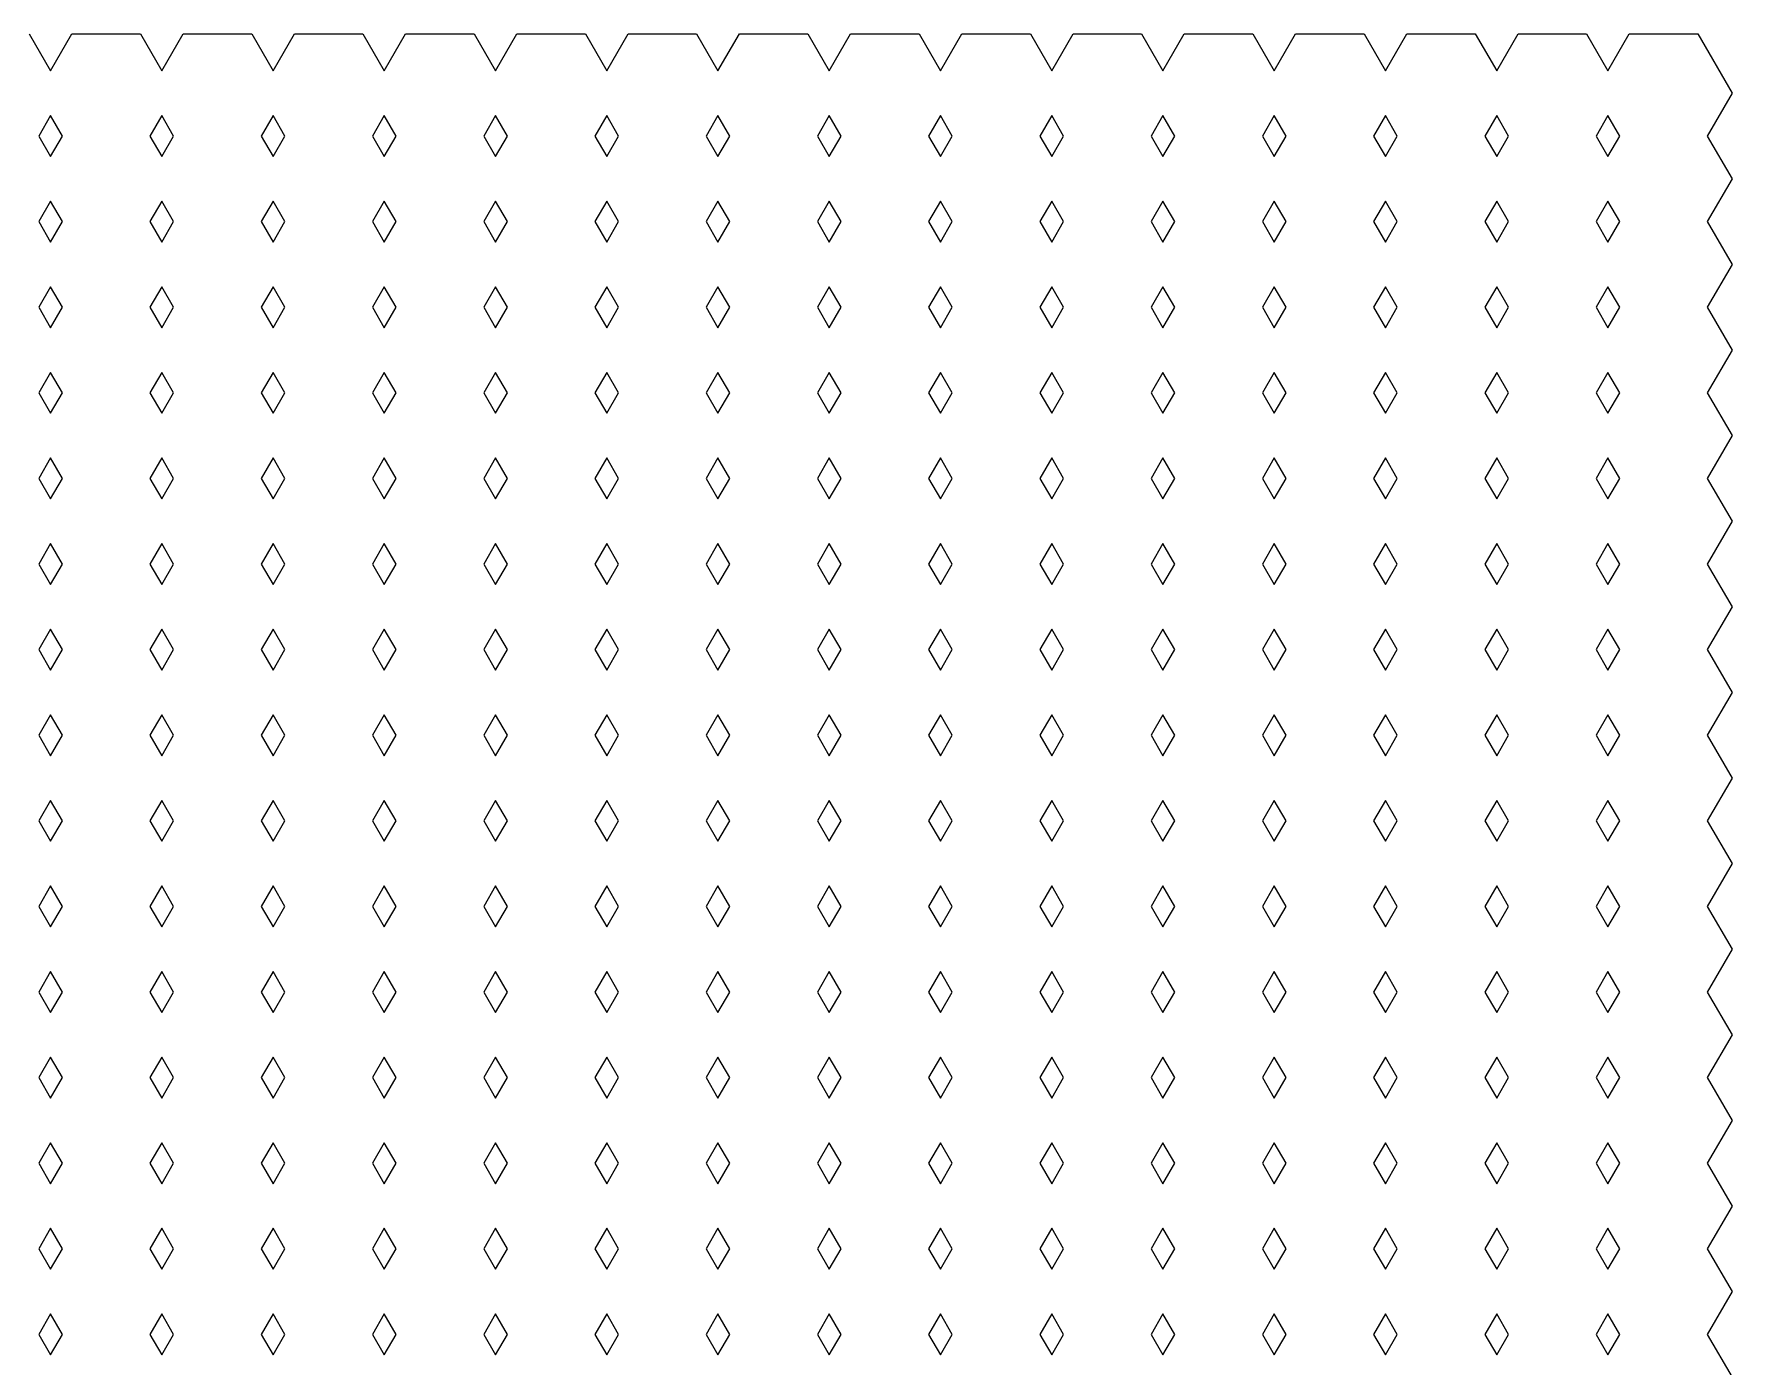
# Model space of a CAD drawing. Header units: metres. Extents: x -3000 to 3000, y -3000 to 3000.
# Drawn here: x -475.7 to 20, y 353.3 to 742.3 of the extents above; entities that cross this region are included whole.
import ezdxf

# ---------------------------------------------------------------- set-up
doc = ezdxf.new("R2010")
doc.units = ezdxf.units.M

msp = doc.modelspace()

# ---------------------------------------------------------------- linework, layer by layer
for p, q in [((-477.139, 742.32), (-470.901, 731.516)), ((-470.901, 731.516), (-464.663, 742.32)), ((-464.663, 742.32), (-444.663, 742.32)), ((-444.663, 742.32), (-438.425, 731.516)), ((-438.425, 731.516), (-432.187, 742.32)), ((-432.187, 742.32), (-412.187, 742.32)), ((-412.187, 742.32), (-405.949, 731.516)), ((-405.949, 731.516), (-399.711, 742.32)), ((-399.711, 742.32), (-379.711, 742.32)), ((-379.711, 742.32), (-373.473, 731.516)), ((-373.473, 731.516), (-367.235, 742.32)), ((-367.235, 742.32), (-347.235, 742.32)), ((-347.235, 742.32), (-340.997, 731.516)), ((-340.997, 731.516), (-334.76, 742.32)), ((-334.76, 742.32), (-314.76, 742.32)), ((-314.76, 742.32), (-308.522, 731.516)), ((-308.522, 731.516), (-302.284, 742.32)), ((-302.284, 742.32), (-282.284, 742.32)), ((-282.284, 742.32), (-276.046, 731.516)), ((-276.046, 731.516), (-269.808, 742.32)), ((-269.808, 742.32), (-249.808, 742.32)), ((-249.808, 742.32), (-243.57, 731.516)), ((-243.57, 731.516), (-237.332, 742.32)), ((-237.332, 742.32), (-217.332, 742.32)), ((-217.332, 742.32), (-211.094, 731.516)), ((-211.094, 731.516), (-204.856, 742.32)), ((-204.856, 742.32), (-184.856, 742.32)), ((-184.856, 742.32), (-178.618, 731.516)), ((-178.618, 731.516), (-172.38, 742.32)), ((-172.38, 742.32), (-152.38, 742.32)), ((-152.38, 742.32), (-146.142, 731.516)), ((-146.142, 731.516), (-139.904, 742.32)), ((-139.904, 742.32), (-119.904, 742.32)), ((-119.904, 742.32), (-113.666, 731.516)), ((-113.666, 731.516), (-107.428, 742.32)), ((-107.428, 742.32), (-87.4279, 742.32)), ((-87.4279, 742.32), (-81.1899, 731.516)), ((-81.1899, 731.516), (-74.9519, 742.32)), ((-74.9519, 742.32), (-54.9519, 742.32)), ((-54.9519, 742.32), (-48.7139, 731.516)), ((-48.7139, 731.516), (-42.476, 742.32)), ((-42.476, 742.32), (-22.476, 742.32)), ((-22.476, 742.32), (-16.238, 731.516)), ((-16.238, 731.516), (-10, 742.32)), ((-10, 742.32), (10, 742.32)), ((10, 742.32), (20, 725)), ((20, 725), (12.7831, 712.5)), ((-470.901, 718.484), (-474.356, 712.5)), ((-467.446, 712.5), (-470.901, 718.484)), ((-438.425, 718.484), (-441.88, 712.5)), ((-434.971, 712.5), (-438.425, 718.484)), ((-405.949, 718.484), (-409.404, 712.5)), ((-402.495, 712.5), (-405.949, 718.484)), ((-373.473, 718.484), (-376.928, 712.5)), ((-370.019, 712.5), (-373.473, 718.484)), ((-340.997, 718.484), (-344.452, 712.5)), ((-337.543, 712.5), (-340.997, 718.484)), ((-308.522, 718.484), (-311.976, 712.5)), ((-305.067, 712.5), (-308.522, 718.484)), ((-276.046, 718.484), (-279.5, 712.5)), ((-272.591, 712.5), (-276.046, 718.484)), ((-243.57, 718.484), (-247.024, 712.5)), ((-240.115, 712.5), (-243.57, 718.484)), ((-211.094, 718.484), (-214.549, 712.5)), ((-207.639, 712.5), (-211.094, 718.484)), ((-178.618, 718.484), (-182.073, 712.5)), ((-175.163, 712.5), (-178.618, 718.484)), ((-146.142, 718.484), (-149.597, 712.5)), ((-142.687, 712.5), (-146.142, 718.484)), ((-113.666, 718.484), (-117.121, 712.5)), ((-110.211, 712.5), (-113.666, 718.484)), ((-81.1899, 718.484), (-84.6447, 712.5)), ((-77.735, 712.5), (-81.1899, 718.484)), ((-48.7139, 718.484), (-52.1688, 712.5)), ((-45.2591, 712.5), (-48.7139, 718.484)), ((-16.238, 718.484), (-19.6928, 712.5)), ((-12.7831, 712.5), (-16.238, 718.484)), ((-474.356, 712.5), (-470.901, 706.516)), ((-470.901, 706.516), (-467.446, 712.5)), ((-441.88, 712.5), (-438.425, 706.516)), ((-438.425, 706.516), (-434.971, 712.5)), ((-409.404, 712.5), (-405.949, 706.516)), ((-405.949, 706.516), (-402.495, 712.5)), ((-376.928, 712.5), (-373.473, 706.516)), ((-373.473, 706.516), (-370.019, 712.5)), ((-344.452, 712.5), (-340.997, 706.516)), ((-340.997, 706.516), (-337.543, 712.5)), ((-311.976, 712.5), (-308.522, 706.516)), ((-308.522, 706.516), (-305.067, 712.5)), ((-279.5, 712.5), (-276.046, 706.516)), ((-276.046, 706.516), (-272.591, 712.5)), ((-247.024, 712.5), (-243.57, 706.516)), ((-243.57, 706.516), (-240.115, 712.5)), ((-214.549, 712.5), (-211.094, 706.516)), ((-211.094, 706.516), (-207.639, 712.5)), ((-182.073, 712.5), (-178.618, 706.516)), ((-178.618, 706.516), (-175.163, 712.5)), ((-149.597, 712.5), (-146.142, 706.516)), ((-146.142, 706.516), (-142.687, 712.5)), ((-117.121, 712.5), (-113.666, 706.516)), ((-113.666, 706.516), (-110.211, 712.5)), ((-84.6447, 712.5), (-81.1899, 706.516)), ((-81.1899, 706.516), (-77.735, 712.5)), ((-52.1688, 712.5), (-48.7139, 706.516)), ((-48.7139, 706.516), (-45.2591, 712.5)), ((-19.6928, 712.5), (-16.238, 706.516)), ((-16.238, 706.516), (-12.7831, 712.5)), ((12.7831, 712.5), (20, 700)), ((20, 700), (12.7831, 687.5)), ((-470.901, 693.484), (-474.356, 687.5)), ((-467.446, 687.5), (-470.901, 693.484)), ((-438.425, 693.484), (-441.88, 687.5)), ((-434.971, 687.5), (-438.425, 693.484)), ((-405.949, 693.484), (-409.404, 687.5)), ((-402.495, 687.5), (-405.949, 693.484)), ((-373.473, 693.484), (-376.928, 687.5)), ((-370.019, 687.5), (-373.473, 693.484)), ((-340.997, 693.484), (-344.452, 687.5)), ((-337.543, 687.5), (-340.997, 693.484)), ((-308.522, 693.484), (-311.976, 687.5)), ((-305.067, 687.5), (-308.522, 693.484)), ((-276.046, 693.484), (-279.5, 687.5)), ((-272.591, 687.5), (-276.046, 693.484)), ((-243.57, 693.484), (-247.024, 687.5)), ((-240.115, 687.5), (-243.57, 693.484)), ((-211.094, 693.484), (-214.549, 687.5)), ((-207.639, 687.5), (-211.094, 693.484)), ((-178.618, 693.484), (-182.073, 687.5)), ((-175.163, 687.5), (-178.618, 693.484)), ((-146.142, 693.484), (-149.597, 687.5)), ((-142.687, 687.5), (-146.142, 693.484)), ((-113.666, 693.484), (-117.121, 687.5)), ((-110.211, 687.5), (-113.666, 693.484)), ((-81.1899, 693.484), (-84.6447, 687.5)), ((-77.735, 687.5), (-81.1899, 693.484)), ((-48.7139, 693.484), (-52.1688, 687.5)), ((-45.2591, 687.5), (-48.7139, 693.484)), ((-16.238, 693.484), (-19.6928, 687.5)), ((-12.7831, 687.5), (-16.238, 693.484)), ((-474.356, 687.5), (-470.901, 681.516)), ((-470.901, 681.516), (-467.446, 687.5)), ((-441.88, 687.5), (-438.425, 681.516)), ((-438.425, 681.516), (-434.971, 687.5)), ((-409.404, 687.5), (-405.949, 681.516)), ((-405.949, 681.516), (-402.495, 687.5)), ((-376.928, 687.5), (-373.473, 681.516)), ((-373.473, 681.516), (-370.019, 687.5)), ((-344.452, 687.5), (-340.997, 681.516)), ((-340.997, 681.516), (-337.543, 687.5)), ((-311.976, 687.5), (-308.522, 681.516)), ((-308.522, 681.516), (-305.067, 687.5)), ((-279.5, 687.5), (-276.046, 681.516)), ((-276.046, 681.516), (-272.591, 687.5)), ((-247.024, 687.5), (-243.57, 681.516)), ((-243.57, 681.516), (-240.115, 687.5)), ((-214.549, 687.5), (-211.094, 681.516)), ((-211.094, 681.516), (-207.639, 687.5)), ((-182.073, 687.5), (-178.618, 681.516)), ((-178.618, 681.516), (-175.163, 687.5)), ((-149.597, 687.5), (-146.142, 681.516)), ((-146.142, 681.516), (-142.687, 687.5)), ((-117.121, 687.5), (-113.666, 681.516)), ((-113.666, 681.516), (-110.211, 687.5)), ((-84.6447, 687.5), (-81.1899, 681.516)), ((-81.1899, 681.516), (-77.735, 687.5)), ((-52.1688, 687.5), (-48.7139, 681.516)), ((-48.7139, 681.516), (-45.2591, 687.5)), ((-19.6928, 687.5), (-16.238, 681.516)), ((-16.238, 681.516), (-12.7831, 687.5)), ((12.7831, 687.5), (20, 675)), ((20, 675), (12.7831, 662.5)), ((-470.901, 668.484), (-474.356, 662.5)), ((-467.446, 662.5), (-470.901, 668.484)), ((-438.425, 668.484), (-441.88, 662.5)), ((-434.971, 662.5), (-438.425, 668.484)), ((-405.949, 668.484), (-409.404, 662.5)), ((-402.495, 662.5), (-405.949, 668.484)), ((-373.473, 668.484), (-376.928, 662.5)), ((-370.019, 662.5), (-373.473, 668.484)), ((-340.997, 668.484), (-344.452, 662.5)), ((-337.543, 662.5), (-340.997, 668.484)), ((-308.522, 668.484), (-311.976, 662.5)), ((-305.067, 662.5), (-308.522, 668.484)), ((-276.046, 668.484), (-279.5, 662.5)), ((-272.591, 662.5), (-276.046, 668.484)), ((-243.57, 668.484), (-247.024, 662.5)), ((-240.115, 662.5), (-243.57, 668.484)), ((-211.094, 668.484), (-214.549, 662.5)), ((-207.639, 662.5), (-211.094, 668.484)), ((-178.618, 668.484), (-182.073, 662.5)), ((-175.163, 662.5), (-178.618, 668.484)), ((-146.142, 668.484), (-149.597, 662.5)), ((-142.687, 662.5), (-146.142, 668.484)), ((-113.666, 668.484), (-117.121, 662.5)), ((-110.211, 662.5), (-113.666, 668.484)), ((-81.1899, 668.484), (-84.6447, 662.5)), ((-77.735, 662.5), (-81.1899, 668.484)), ((-48.7139, 668.484), (-52.1688, 662.5)), ((-45.2591, 662.5), (-48.7139, 668.484)), ((-16.238, 668.484), (-19.6928, 662.5)), ((-12.7831, 662.5), (-16.238, 668.484)), ((-474.356, 662.5), (-470.901, 656.516)), ((-470.901, 656.516), (-467.446, 662.5)), ((-441.88, 662.5), (-438.425, 656.516)), ((-438.425, 656.516), (-434.971, 662.5)), ((-409.404, 662.5), (-405.949, 656.516)), ((-405.949, 656.516), (-402.495, 662.5)), ((-376.928, 662.5), (-373.473, 656.516)), ((-373.473, 656.516), (-370.019, 662.5)), ((-344.452, 662.5), (-340.997, 656.516)), ((-340.997, 656.516), (-337.543, 662.5)), ((-311.976, 662.5), (-308.522, 656.516)), ((-308.522, 656.516), (-305.067, 662.5)), ((-279.5, 662.5), (-276.046, 656.516)), ((-276.046, 656.516), (-272.591, 662.5)), ((-247.024, 662.5), (-243.57, 656.516)), ((-243.57, 656.516), (-240.115, 662.5)), ((-214.549, 662.5), (-211.094, 656.516)), ((-211.094, 656.516), (-207.639, 662.5)), ((-182.073, 662.5), (-178.618, 656.516)), ((-178.618, 656.516), (-175.163, 662.5)), ((-149.597, 662.5), (-146.142, 656.516)), ((-146.142, 656.516), (-142.687, 662.5)), ((-117.121, 662.5), (-113.666, 656.516)), ((-113.666, 656.516), (-110.211, 662.5)), ((-84.6447, 662.5), (-81.1899, 656.516)), ((-81.1899, 656.516), (-77.735, 662.5)), ((-52.1688, 662.5), (-48.7139, 656.516)), ((-48.7139, 656.516), (-45.2591, 662.5)), ((-19.6928, 662.5), (-16.238, 656.516)), ((-16.238, 656.516), (-12.7831, 662.5)), ((12.7831, 662.5), (20, 650)), ((20, 650), (12.7831, 637.5)), ((-470.901, 643.484), (-474.356, 637.5)), ((-467.446, 637.5), (-470.901, 643.484)), ((-438.425, 643.484), (-441.88, 637.5)), ((-434.971, 637.5), (-438.425, 643.484)), ((-405.949, 643.484), (-409.404, 637.5)), ((-402.495, 637.5), (-405.949, 643.484)), ((-373.473, 643.484), (-376.928, 637.5)), ((-370.019, 637.5), (-373.473, 643.484)), ((-340.997, 643.484), (-344.452, 637.5)), ((-337.543, 637.5), (-340.997, 643.484)), ((-308.522, 643.484), (-311.976, 637.5)), ((-305.067, 637.5), (-308.522, 643.484)), ((-276.046, 643.484), (-279.5, 637.5)), ((-272.591, 637.5), (-276.046, 643.484)), ((-243.57, 643.484), (-247.024, 637.5)), ((-240.115, 637.5), (-243.57, 643.484)), ((-211.094, 643.484), (-214.549, 637.5)), ((-207.639, 637.5), (-211.094, 643.484)), ((-178.618, 643.484), (-182.073, 637.5)), ((-175.163, 637.5), (-178.618, 643.484)), ((-146.142, 643.484), (-149.597, 637.5)), ((-142.687, 637.5), (-146.142, 643.484)), ((-113.666, 643.484), (-117.121, 637.5)), ((-110.211, 637.5), (-113.666, 643.484)), ((-81.1899, 643.484), (-84.6447, 637.5)), ((-77.735, 637.5), (-81.1899, 643.484)), ((-48.7139, 643.484), (-52.1688, 637.5)), ((-45.2591, 637.5), (-48.7139, 643.484)), ((-16.238, 643.484), (-19.6928, 637.5)), ((-12.7831, 637.5), (-16.238, 643.484)), ((-474.356, 637.5), (-470.901, 631.516)), ((-470.901, 631.516), (-467.446, 637.5)), ((-441.88, 637.5), (-438.425, 631.516)), ((-438.425, 631.516), (-434.971, 637.5)), ((-409.404, 637.5), (-405.949, 631.516)), ((-405.949, 631.516), (-402.495, 637.5)), ((-376.928, 637.5), (-373.473, 631.516)), ((-373.473, 631.516), (-370.019, 637.5)), ((-344.452, 637.5), (-340.997, 631.516)), ((-340.997, 631.516), (-337.543, 637.5)), ((-311.976, 637.5), (-308.522, 631.516)), ((-308.522, 631.516), (-305.067, 637.5)), ((-279.5, 637.5), (-276.046, 631.516)), ((-276.046, 631.516), (-272.591, 637.5)), ((-247.024, 637.5), (-243.57, 631.516)), ((-243.57, 631.516), (-240.115, 637.5)), ((-214.549, 637.5), (-211.094, 631.516)), ((-211.094, 631.516), (-207.639, 637.5)), ((-182.073, 637.5), (-178.618, 631.516)), ((-178.618, 631.516), (-175.163, 637.5)), ((-149.597, 637.5), (-146.142, 631.516)), ((-146.142, 631.516), (-142.687, 637.5)), ((-117.121, 637.5), (-113.666, 631.516)), ((-113.666, 631.516), (-110.211, 637.5)), ((-84.6447, 637.5), (-81.1899, 631.516)), ((-81.1899, 631.516), (-77.735, 637.5)), ((-52.1688, 637.5), (-48.7139, 631.516)), ((-48.7139, 631.516), (-45.2591, 637.5)), ((-19.6928, 637.5), (-16.238, 631.516)), ((-16.238, 631.516), (-12.7831, 637.5)), ((12.7831, 637.5), (20, 625)), ((20, 625), (12.7831, 612.5)), ((-470.901, 618.484), (-474.356, 612.5)), ((-467.446, 612.5), (-470.901, 618.484)), ((-438.425, 618.484), (-441.88, 612.5)), ((-434.971, 612.5), (-438.425, 618.484)), ((-405.949, 618.484), (-409.404, 612.5)), ((-402.495, 612.5), (-405.949, 618.484)), ((-373.473, 618.484), (-376.928, 612.5)), ((-370.019, 612.5), (-373.473, 618.484)), ((-340.997, 618.484), (-344.452, 612.5)), ((-337.543, 612.5), (-340.997, 618.484)), ((-308.522, 618.484), (-311.976, 612.5)), ((-305.067, 612.5), (-308.522, 618.484)), ((-276.046, 618.484), (-279.5, 612.5)), ((-272.591, 612.5), (-276.046, 618.484)), ((-243.57, 618.484), (-247.024, 612.5)), ((-240.115, 612.5), (-243.57, 618.484)), ((-211.094, 618.484), (-214.549, 612.5)), ((-207.639, 612.5), (-211.094, 618.484)), ((-178.618, 618.484), (-182.073, 612.5)), ((-175.163, 612.5), (-178.618, 618.484)), ((-146.142, 618.484), (-149.597, 612.5)), ((-142.687, 612.5), (-146.142, 618.484)), ((-113.666, 618.484), (-117.121, 612.5)), ((-110.211, 612.5), (-113.666, 618.484)), ((-81.1899, 618.484), (-84.6447, 612.5)), ((-77.735, 612.5), (-81.1899, 618.484)), ((-48.7139, 618.484), (-52.1688, 612.5)), ((-45.2591, 612.5), (-48.7139, 618.484)), ((-16.238, 618.484), (-19.6928, 612.5)), ((-12.7831, 612.5), (-16.238, 618.484)), ((-474.356, 612.5), (-470.901, 606.516)), ((-470.901, 606.516), (-467.446, 612.5)), ((-441.88, 612.5), (-438.425, 606.516)), ((-438.425, 606.516), (-434.971, 612.5)), ((-409.404, 612.5), (-405.949, 606.516)), ((-405.949, 606.516), (-402.495, 612.5)), ((-376.928, 612.5), (-373.473, 606.516)), ((-373.473, 606.516), (-370.019, 612.5)), ((-344.452, 612.5), (-340.997, 606.516)), ((-340.997, 606.516), (-337.543, 612.5)), ((-311.976, 612.5), (-308.522, 606.516)), ((-308.522, 606.516), (-305.067, 612.5)), ((-279.5, 612.5), (-276.046, 606.516)), ((-276.046, 606.516), (-272.591, 612.5)), ((-247.024, 612.5), (-243.57, 606.516)), ((-243.57, 606.516), (-240.115, 612.5)), ((-214.549, 612.5), (-211.094, 606.516)), ((-211.094, 606.516), (-207.639, 612.5)), ((-182.073, 612.5), (-178.618, 606.516)), ((-178.618, 606.516), (-175.163, 612.5)), ((-149.597, 612.5), (-146.142, 606.516)), ((-146.142, 606.516), (-142.687, 612.5)), ((-117.121, 612.5), (-113.666, 606.516)), ((-113.666, 606.516), (-110.211, 612.5)), ((-84.6447, 612.5), (-81.1899, 606.516)), ((-81.1899, 606.516), (-77.735, 612.5)), ((-52.1688, 612.5), (-48.7139, 606.516)), ((-48.7139, 606.516), (-45.2591, 612.5)), ((-19.6928, 612.5), (-16.238, 606.516)), ((-16.238, 606.516), (-12.7831, 612.5)), ((12.7831, 612.5), (20, 600)), ((20, 600), (12.7831, 587.5)), ((-470.901, 593.484), (-474.356, 587.5)), ((-467.446, 587.5), (-470.901, 593.484)), ((-438.425, 593.484), (-441.88, 587.5)), ((-434.971, 587.5), (-438.425, 593.484)), ((-405.949, 593.484), (-409.404, 587.5)), ((-402.495, 587.5), (-405.949, 593.484)), ((-373.473, 593.484), (-376.928, 587.5)), ((-370.019, 587.5), (-373.473, 593.484)), ((-340.997, 593.484), (-344.452, 587.5)), ((-337.543, 587.5), (-340.997, 593.484)), ((-308.522, 593.484), (-311.976, 587.5)), ((-305.067, 587.5), (-308.522, 593.484)), ((-276.046, 593.484), (-279.5, 587.5)), ((-272.591, 587.5), (-276.046, 593.484)), ((-243.57, 593.484), (-247.024, 587.5)), ((-240.115, 587.5), (-243.57, 593.484)), ((-211.094, 593.484), (-214.549, 587.5)), ((-207.639, 587.5), (-211.094, 593.484)), ((-178.618, 593.484), (-182.073, 587.5)), ((-175.163, 587.5), (-178.618, 593.484)), ((-146.142, 593.484), (-149.597, 587.5)), ((-142.687, 587.5), (-146.142, 593.484)), ((-113.666, 593.484), (-117.121, 587.5)), ((-110.211, 587.5), (-113.666, 593.484)), ((-81.1899, 593.484), (-84.6447, 587.5)), ((-77.735, 587.5), (-81.1899, 593.484)), ((-48.7139, 593.484), (-52.1688, 587.5)), ((-45.2591, 587.5), (-48.7139, 593.484)), ((-16.238, 593.484), (-19.6928, 587.5)), ((-12.7831, 587.5), (-16.238, 593.484)), ((-474.356, 587.5), (-470.901, 581.516)), ((-470.901, 581.516), (-467.446, 587.5)), ((-441.88, 587.5), (-438.425, 581.516)), ((-438.425, 581.516), (-434.971, 587.5)), ((-409.404, 587.5), (-405.949, 581.516)), ((-405.949, 581.516), (-402.495, 587.5)), ((-376.928, 587.5), (-373.473, 581.516)), ((-373.473, 581.516), (-370.019, 587.5)), ((-344.452, 587.5), (-340.997, 581.516)), ((-340.997, 581.516), (-337.543, 587.5)), ((-311.976, 587.5), (-308.522, 581.516)), ((-308.522, 581.516), (-305.067, 587.5)), ((-279.5, 587.5), (-276.046, 581.516)), ((-276.046, 581.516), (-272.591, 587.5)), ((-247.024, 587.5), (-243.57, 581.516)), ((-243.57, 581.516), (-240.115, 587.5)), ((-214.549, 587.5), (-211.094, 581.516)), ((-211.094, 581.516), (-207.639, 587.5)), ((-182.073, 587.5), (-178.618, 581.516)), ((-178.618, 581.516), (-175.163, 587.5)), ((-149.597, 587.5), (-146.142, 581.516)), ((-146.142, 581.516), (-142.687, 587.5)), ((-117.121, 587.5), (-113.666, 581.516)), ((-113.666, 581.516), (-110.211, 587.5)), ((-84.6447, 587.5), (-81.1899, 581.516)), ((-81.1899, 581.516), (-77.735, 587.5)), ((-52.1688, 587.5), (-48.7139, 581.516)), ((-48.7139, 581.516), (-45.2591, 587.5)), ((-19.6928, 587.5), (-16.238, 581.516)), ((-16.238, 581.516), (-12.7831, 587.5)), ((12.7831, 587.5), (20, 575)), ((20, 575), (12.7831, 562.5)), ((-470.901, 568.484), (-474.356, 562.5)), ((-467.446, 562.5), (-470.901, 568.484)), ((-438.425, 568.484), (-441.88, 562.5)), ((-434.971, 562.5), (-438.425, 568.484)), ((-405.949, 568.484), (-409.404, 562.5)), ((-402.495, 562.5), (-405.949, 568.484)), ((-373.473, 568.484), (-376.928, 562.5)), ((-370.019, 562.5), (-373.473, 568.484)), ((-340.997, 568.484), (-344.452, 562.5)), ((-337.543, 562.5), (-340.997, 568.484)), ((-308.522, 568.484), (-311.976, 562.5)), ((-305.067, 562.5), (-308.522, 568.484)), ((-276.046, 568.484), (-279.5, 562.5)), ((-272.591, 562.5), (-276.046, 568.484)), ((-243.57, 568.484), (-247.024, 562.5)), ((-240.115, 562.5), (-243.57, 568.484)), ((-211.094, 568.484), (-214.549, 562.5)), ((-207.639, 562.5), (-211.094, 568.484)), ((-178.618, 568.484), (-182.073, 562.5)), ((-175.163, 562.5), (-178.618, 568.484)), ((-146.142, 568.484), (-149.597, 562.5)), ((-142.687, 562.5), (-146.142, 568.484)), ((-113.666, 568.484), (-117.121, 562.5)), ((-110.211, 562.5), (-113.666, 568.484)), ((-81.1899, 568.484), (-84.6447, 562.5)), ((-77.735, 562.5), (-81.1899, 568.484)), ((-48.7139, 568.484), (-52.1688, 562.5)), ((-45.2591, 562.5), (-48.7139, 568.484)), ((-16.238, 568.484), (-19.6928, 562.5)), ((-12.7831, 562.5), (-16.238, 568.484)), ((-474.356, 562.5), (-470.901, 556.516)), ((-470.901, 556.516), (-467.446, 562.5)), ((-441.88, 562.5), (-438.425, 556.516)), ((-438.425, 556.516), (-434.971, 562.5)), ((-409.404, 562.5), (-405.949, 556.516)), ((-405.949, 556.516), (-402.495, 562.5)), ((-376.928, 562.5), (-373.473, 556.516)), ((-373.473, 556.516), (-370.019, 562.5)), ((-344.452, 562.5), (-340.997, 556.516)), ((-340.997, 556.516), (-337.543, 562.5)), ((-311.976, 562.5), (-308.522, 556.516)), ((-308.522, 556.516), (-305.067, 562.5)), ((-279.5, 562.5), (-276.046, 556.516)), ((-276.046, 556.516), (-272.591, 562.5)), ((-247.024, 562.5), (-243.57, 556.516)), ((-243.57, 556.516), (-240.115, 562.5)), ((-214.549, 562.5), (-211.094, 556.516)), ((-211.094, 556.516), (-207.639, 562.5)), ((-182.073, 562.5), (-178.618, 556.516)), ((-178.618, 556.516), (-175.163, 562.5)), ((-149.597, 562.5), (-146.142, 556.516)), ((-146.142, 556.516), (-142.687, 562.5)), ((-117.121, 562.5), (-113.666, 556.516)), ((-113.666, 556.516), (-110.211, 562.5)), ((-84.6447, 562.5), (-81.1899, 556.516)), ((-81.1899, 556.516), (-77.735, 562.5)), ((-52.1688, 562.5), (-48.7139, 556.516)), ((-48.7139, 556.516), (-45.2591, 562.5)), ((-19.6928, 562.5), (-16.238, 556.516)), ((-16.238, 556.516), (-12.7831, 562.5)), ((12.7831, 562.5), (20, 550)), ((20, 550), (12.7831, 537.5)), ((-470.901, 543.484), (-474.356, 537.5)), ((-467.446, 537.5), (-470.901, 543.484)), ((-438.425, 543.484), (-441.88, 537.5)), ((-434.971, 537.5), (-438.425, 543.484)), ((-405.949, 543.484), (-409.404, 537.5)), ((-402.495, 537.5), (-405.949, 543.484)), ((-373.473, 543.484), (-376.928, 537.5)), ((-370.019, 537.5), (-373.473, 543.484)), ((-340.997, 543.484), (-344.452, 537.5)), ((-337.543, 537.5), (-340.997, 543.484)), ((-308.522, 543.484), (-311.976, 537.5)), ((-305.067, 537.5), (-308.522, 543.484)), ((-276.046, 543.484), (-279.5, 537.5)), ((-272.591, 537.5), (-276.046, 543.484)), ((-243.57, 543.484), (-247.024, 537.5)), ((-240.115, 537.5), (-243.57, 543.484)), ((-211.094, 543.484), (-214.549, 537.5)), ((-207.639, 537.5), (-211.094, 543.484)), ((-178.618, 543.484), (-182.073, 537.5)), ((-175.163, 537.5), (-178.618, 543.484)), ((-146.142, 543.484), (-149.597, 537.5)), ((-142.687, 537.5), (-146.142, 543.484)), ((-113.666, 543.484), (-117.121, 537.5)), ((-110.211, 537.5), (-113.666, 543.484)), ((-81.1899, 543.484), (-84.6447, 537.5)), ((-77.735, 537.5), (-81.1899, 543.484)), ((-48.7139, 543.484), (-52.1688, 537.5)), ((-45.2591, 537.5), (-48.7139, 543.484)), ((-16.238, 543.484), (-19.6928, 537.5)), ((-12.7831, 537.5), (-16.238, 543.484)), ((-474.356, 537.5), (-470.901, 531.516)), ((-470.901, 531.516), (-467.446, 537.5)), ((-441.88, 537.5), (-438.425, 531.516)), ((-438.425, 531.516), (-434.971, 537.5)), ((-409.404, 537.5), (-405.949, 531.516)), ((-405.949, 531.516), (-402.495, 537.5)), ((-376.928, 537.5), (-373.473, 531.516)), ((-373.473, 531.516), (-370.019, 537.5)), ((-344.452, 537.5), (-340.997, 531.516)), ((-340.997, 531.516), (-337.543, 537.5)), ((-311.976, 537.5), (-308.522, 531.516)), ((-308.522, 531.516), (-305.067, 537.5)), ((-279.5, 537.5), (-276.046, 531.516)), ((-276.046, 531.516), (-272.591, 537.5)), ((-247.024, 537.5), (-243.57, 531.516)), ((-243.57, 531.516), (-240.115, 537.5)), ((-214.549, 537.5), (-211.094, 531.516)), ((-211.094, 531.516), (-207.639, 537.5)), ((-182.073, 537.5), (-178.618, 531.516)), ((-178.618, 531.516), (-175.163, 537.5)), ((-149.597, 537.5), (-146.142, 531.516)), ((-146.142, 531.516), (-142.687, 537.5)), ((-117.121, 537.5), (-113.666, 531.516)), ((-113.666, 531.516), (-110.211, 537.5)), ((-84.6447, 537.5), (-81.1899, 531.516)), ((-81.1899, 531.516), (-77.735, 537.5)), ((-52.1688, 537.5), (-48.7139, 531.516)), ((-48.7139, 531.516), (-45.2591, 537.5)), ((-19.6928, 537.5), (-16.238, 531.516)), ((-16.238, 531.516), (-12.7831, 537.5)), ((12.7831, 537.5), (20, 525)), ((20, 525), (12.7831, 512.5)), ((-470.901, 518.484), (-474.356, 512.5)), ((-467.446, 512.5), (-470.901, 518.484)), ((-438.425, 518.484), (-441.88, 512.5)), ((-434.971, 512.5), (-438.425, 518.484)), ((-405.949, 518.484), (-409.404, 512.5)), ((-402.495, 512.5), (-405.949, 518.484)), ((-373.473, 518.484), (-376.928, 512.5)), ((-370.019, 512.5), (-373.473, 518.484)), ((-340.997, 518.484), (-344.452, 512.5)), ((-337.543, 512.5), (-340.997, 518.484)), ((-308.522, 518.484), (-311.976, 512.5)), ((-305.067, 512.5), (-308.522, 518.484)), ((-276.046, 518.484), (-279.5, 512.5)), ((-272.591, 512.5), (-276.046, 518.484)), ((-243.57, 518.484), (-247.024, 512.5)), ((-240.115, 512.5), (-243.57, 518.484)), ((-211.094, 518.484), (-214.549, 512.5)), ((-207.639, 512.5), (-211.094, 518.484)), ((-178.618, 518.484), (-182.073, 512.5)), ((-175.163, 512.5), (-178.618, 518.484)), ((-146.142, 518.484), (-149.597, 512.5)), ((-142.687, 512.5), (-146.142, 518.484)), ((-113.666, 518.484), (-117.121, 512.5)), ((-110.211, 512.5), (-113.666, 518.484)), ((-81.1899, 518.484), (-84.6447, 512.5)), ((-77.735, 512.5), (-81.1899, 518.484)), ((-48.7139, 518.484), (-52.1688, 512.5)), ((-45.2591, 512.5), (-48.7139, 518.484)), ((-16.238, 518.484), (-19.6928, 512.5)), ((-12.7831, 512.5), (-16.238, 518.484)), ((-474.356, 512.5), (-470.901, 506.516)), ((-470.901, 506.516), (-467.446, 512.5)), ((-441.88, 512.5), (-438.425, 506.516)), ((-438.425, 506.516), (-434.971, 512.5)), ((-409.404, 512.5), (-405.949, 506.516)), ((-405.949, 506.516), (-402.495, 512.5)), ((-376.928, 512.5), (-373.473, 506.516)), ((-373.473, 506.516), (-370.019, 512.5)), ((-344.452, 512.5), (-340.997, 506.516)), ((-340.997, 506.516), (-337.543, 512.5)), ((-311.976, 512.5), (-308.522, 506.516)), ((-308.522, 506.516), (-305.067, 512.5)), ((-279.5, 512.5), (-276.046, 506.516)), ((-276.046, 506.516), (-272.591, 512.5)), ((-247.024, 512.5), (-243.57, 506.516)), ((-243.57, 506.516), (-240.115, 512.5)), ((-214.549, 512.5), (-211.094, 506.516)), ((-211.094, 506.516), (-207.639, 512.5)), ((-182.073, 512.5), (-178.618, 506.516)), ((-178.618, 506.516), (-175.163, 512.5)), ((-149.597, 512.5), (-146.142, 506.516)), ((-146.142, 506.516), (-142.687, 512.5)), ((-117.121, 512.5), (-113.666, 506.516)), ((-113.666, 506.516), (-110.211, 512.5)), ((-84.6447, 512.5), (-81.1899, 506.516)), ((-81.1899, 506.516), (-77.735, 512.5)), ((-52.1688, 512.5), (-48.7139, 506.516)), ((-48.7139, 506.516), (-45.2591, 512.5)), ((-19.6928, 512.5), (-16.238, 506.516)), ((-16.238, 506.516), (-12.7831, 512.5)), ((12.7831, 512.5), (20, 500)), ((20, 500), (12.7831, 487.5)), ((-470.901, 493.484), (-474.356, 487.5)), ((-467.446, 487.5), (-470.901, 493.484)), ((-438.425, 493.484), (-441.88, 487.5)), ((-434.971, 487.5), (-438.425, 493.484)), ((-405.949, 493.484), (-409.404, 487.5)), ((-402.495, 487.5), (-405.949, 493.484)), ((-373.473, 493.484), (-376.928, 487.5)), ((-370.019, 487.5), (-373.473, 493.484)), ((-340.997, 493.484), (-344.452, 487.5)), ((-337.543, 487.5), (-340.997, 493.484)), ((-308.522, 493.484), (-311.976, 487.5)), ((-305.067, 487.5), (-308.522, 493.484)), ((-276.046, 493.484), (-279.5, 487.5)), ((-272.591, 487.5), (-276.046, 493.484)), ((-243.57, 493.484), (-247.024, 487.5)), ((-240.115, 487.5), (-243.57, 493.484)), ((-211.094, 493.484), (-214.549, 487.5)), ((-207.639, 487.5), (-211.094, 493.484)), ((-178.618, 493.484), (-182.073, 487.5)), ((-175.163, 487.5), (-178.618, 493.484)), ((-146.142, 493.484), (-149.597, 487.5)), ((-142.687, 487.5), (-146.142, 493.484)), ((-113.666, 493.484), (-117.121, 487.5)), ((-110.211, 487.5), (-113.666, 493.484)), ((-81.1899, 493.484), (-84.6447, 487.5)), ((-77.735, 487.5), (-81.1899, 493.484)), ((-48.7139, 493.484), (-52.1688, 487.5)), ((-45.2591, 487.5), (-48.7139, 493.484)), ((-16.238, 493.484), (-19.6928, 487.5)), ((-12.7831, 487.5), (-16.238, 493.484)), ((-474.356, 487.5), (-470.901, 481.516)), ((-470.901, 481.516), (-467.446, 487.5)), ((-441.88, 487.5), (-438.425, 481.516)), ((-438.425, 481.516), (-434.971, 487.5)), ((-409.404, 487.5), (-405.949, 481.516)), ((-405.949, 481.516), (-402.495, 487.5)), ((-376.928, 487.5), (-373.473, 481.516)), ((-373.473, 481.516), (-370.019, 487.5)), ((-344.452, 487.5), (-340.997, 481.516)), ((-340.997, 481.516), (-337.543, 487.5)), ((-311.976, 487.5), (-308.522, 481.516)), ((-308.522, 481.516), (-305.067, 487.5)), ((-279.5, 487.5), (-276.046, 481.516)), ((-276.046, 481.516), (-272.591, 487.5)), ((-247.024, 487.5), (-243.57, 481.516)), ((-243.57, 481.516), (-240.115, 487.5)), ((-214.549, 487.5), (-211.094, 481.516)), ((-211.094, 481.516), (-207.639, 487.5)), ((-182.073, 487.5), (-178.618, 481.516)), ((-178.618, 481.516), (-175.163, 487.5)), ((-149.597, 487.5), (-146.142, 481.516)), ((-146.142, 481.516), (-142.687, 487.5)), ((-117.121, 487.5), (-113.666, 481.516)), ((-113.666, 481.516), (-110.211, 487.5)), ((-84.6447, 487.5), (-81.1899, 481.516)), ((-81.1899, 481.516), (-77.735, 487.5)), ((-52.1688, 487.5), (-48.7139, 481.516)), ((-48.7139, 481.516), (-45.2591, 487.5)), ((-19.6928, 487.5), (-16.238, 481.516)), ((-16.238, 481.516), (-12.7831, 487.5)), ((12.7831, 487.5), (20, 475)), ((20, 475), (12.7831, 462.5)), ((-470.901, 468.484), (-474.356, 462.5)), ((-467.446, 462.5), (-470.901, 468.484)), ((-438.425, 468.484), (-441.88, 462.5)), ((-434.971, 462.5), (-438.425, 468.484)), ((-405.949, 468.484), (-409.404, 462.5)), ((-402.495, 462.5), (-405.949, 468.484)), ((-373.473, 468.484), (-376.928, 462.5)), ((-370.019, 462.5), (-373.473, 468.484)), ((-340.997, 468.484), (-344.452, 462.5)), ((-337.543, 462.5), (-340.997, 468.484)), ((-308.522, 468.484), (-311.976, 462.5)), ((-305.067, 462.5), (-308.522, 468.484)), ((-276.046, 468.484), (-279.5, 462.5)), ((-272.591, 462.5), (-276.046, 468.484)), ((-243.57, 468.484), (-247.024, 462.5)), ((-240.115, 462.5), (-243.57, 468.484)), ((-211.094, 468.484), (-214.549, 462.5)), ((-207.639, 462.5), (-211.094, 468.484)), ((-178.618, 468.484), (-182.073, 462.5)), ((-175.163, 462.5), (-178.618, 468.484)), ((-146.142, 468.484), (-149.597, 462.5)), ((-142.687, 462.5), (-146.142, 468.484)), ((-113.666, 468.484), (-117.121, 462.5)), ((-110.211, 462.5), (-113.666, 468.484)), ((-81.1899, 468.484), (-84.6447, 462.5)), ((-77.735, 462.5), (-81.1899, 468.484)), ((-48.7139, 468.484), (-52.1688, 462.5)), ((-45.2591, 462.5), (-48.7139, 468.484)), ((-16.238, 468.484), (-19.6928, 462.5)), ((-12.7831, 462.5), (-16.238, 468.484)), ((-474.356, 462.5), (-470.901, 456.516)), ((-470.901, 456.516), (-467.446, 462.5)), ((-441.88, 462.5), (-438.425, 456.516)), ((-438.425, 456.516), (-434.971, 462.5)), ((-409.404, 462.5), (-405.949, 456.516)), ((-405.949, 456.516), (-402.495, 462.5)), ((-376.928, 462.5), (-373.473, 456.516)), ((-373.473, 456.516), (-370.019, 462.5)), ((-344.452, 462.5), (-340.997, 456.516)), ((-340.997, 456.516), (-337.543, 462.5)), ((-311.976, 462.5), (-308.522, 456.516)), ((-308.522, 456.516), (-305.067, 462.5)), ((-279.5, 462.5), (-276.046, 456.516)), ((-276.046, 456.516), (-272.591, 462.5)), ((-247.024, 462.5), (-243.57, 456.516)), ((-243.57, 456.516), (-240.115, 462.5)), ((-214.549, 462.5), (-211.094, 456.516)), ((-211.094, 456.516), (-207.639, 462.5)), ((-182.073, 462.5), (-178.618, 456.516)), ((-178.618, 456.516), (-175.163, 462.5)), ((-149.597, 462.5), (-146.142, 456.516)), ((-146.142, 456.516), (-142.687, 462.5)), ((-117.121, 462.5), (-113.666, 456.516)), ((-113.666, 456.516), (-110.211, 462.5)), ((-84.6447, 462.5), (-81.1899, 456.516)), ((-81.1899, 456.516), (-77.735, 462.5)), ((-52.1688, 462.5), (-48.7139, 456.516)), ((-48.7139, 456.516), (-45.2591, 462.5)), ((-19.6928, 462.5), (-16.238, 456.516)), ((-16.238, 456.516), (-12.7831, 462.5)), ((12.7831, 462.5), (20, 450)), ((20, 450), (12.7831, 437.5)), ((-470.901, 443.484), (-474.356, 437.5)), ((-467.446, 437.5), (-470.901, 443.484)), ((-438.425, 443.484), (-441.88, 437.5)), ((-434.971, 437.5), (-438.425, 443.484)), ((-405.949, 443.484), (-409.404, 437.5)), ((-402.495, 437.5), (-405.949, 443.484)), ((-373.473, 443.484), (-376.928, 437.5)), ((-370.019, 437.5), (-373.473, 443.484)), ((-340.997, 443.484), (-344.452, 437.5)), ((-337.543, 437.5), (-340.997, 443.484)), ((-308.522, 443.484), (-311.976, 437.5)), ((-305.067, 437.5), (-308.522, 443.484)), ((-276.046, 443.484), (-279.5, 437.5)), ((-272.591, 437.5), (-276.046, 443.484)), ((-243.57, 443.484), (-247.024, 437.5)), ((-240.115, 437.5), (-243.57, 443.484)), ((-211.094, 443.484), (-214.549, 437.5)), ((-207.639, 437.5), (-211.094, 443.484)), ((-178.618, 443.484), (-182.073, 437.5)), ((-175.163, 437.5), (-178.618, 443.484)), ((-146.142, 443.484), (-149.597, 437.5)), ((-142.687, 437.5), (-146.142, 443.484)), ((-113.666, 443.484), (-117.121, 437.5)), ((-110.211, 437.5), (-113.666, 443.484)), ((-81.1899, 443.484), (-84.6447, 437.5)), ((-77.735, 437.5), (-81.1899, 443.484)), ((-48.7139, 443.484), (-52.1688, 437.5)), ((-45.2591, 437.5), (-48.7139, 443.484)), ((-16.238, 443.484), (-19.6928, 437.5)), ((-12.7831, 437.5), (-16.238, 443.484)), ((-474.356, 437.5), (-470.901, 431.516)), ((-470.901, 431.516), (-467.446, 437.5)), ((-441.88, 437.5), (-438.425, 431.516)), ((-438.425, 431.516), (-434.971, 437.5)), ((-409.404, 437.5), (-405.949, 431.516)), ((-405.949, 431.516), (-402.495, 437.5)), ((-376.928, 437.5), (-373.473, 431.516)), ((-373.473, 431.516), (-370.019, 437.5)), ((-344.452, 437.5), (-340.997, 431.516)), ((-340.997, 431.516), (-337.543, 437.5)), ((-311.976, 437.5), (-308.522, 431.516)), ((-308.522, 431.516), (-305.067, 437.5)), ((-279.5, 437.5), (-276.046, 431.516)), ((-276.046, 431.516), (-272.591, 437.5)), ((-247.024, 437.5), (-243.57, 431.516)), ((-243.57, 431.516), (-240.115, 437.5)), ((-214.549, 437.5), (-211.094, 431.516)), ((-211.094, 431.516), (-207.639, 437.5)), ((-182.073, 437.5), (-178.618, 431.516)), ((-178.618, 431.516), (-175.163, 437.5)), ((-149.597, 437.5), (-146.142, 431.516)), ((-146.142, 431.516), (-142.687, 437.5)), ((-117.121, 437.5), (-113.666, 431.516)), ((-113.666, 431.516), (-110.211, 437.5)), ((-84.6447, 437.5), (-81.1899, 431.516)), ((-81.1899, 431.516), (-77.735, 437.5)), ((-52.1688, 437.5), (-48.7139, 431.516)), ((-48.7139, 431.516), (-45.2591, 437.5)), ((-19.6928, 437.5), (-16.238, 431.516)), ((-16.238, 431.516), (-12.7831, 437.5)), ((12.7831, 437.5), (20, 425)), ((20, 425), (12.7831, 412.5)), ((-470.901, 418.484), (-474.356, 412.5)), ((-467.446, 412.5), (-470.901, 418.484)), ((-438.425, 418.484), (-441.88, 412.5)), ((-434.971, 412.5), (-438.425, 418.484)), ((-405.949, 418.484), (-409.404, 412.5)), ((-402.495, 412.5), (-405.949, 418.484)), ((-373.473, 418.484), (-376.928, 412.5)), ((-370.019, 412.5), (-373.473, 418.484)), ((-340.997, 418.484), (-344.452, 412.5)), ((-337.543, 412.5), (-340.997, 418.484)), ((-308.522, 418.484), (-311.976, 412.5)), ((-305.067, 412.5), (-308.522, 418.484)), ((-276.046, 418.484), (-279.5, 412.5)), ((-272.591, 412.5), (-276.046, 418.484)), ((-243.57, 418.484), (-247.024, 412.5)), ((-240.115, 412.5), (-243.57, 418.484)), ((-211.094, 418.484), (-214.549, 412.5)), ((-207.639, 412.5), (-211.094, 418.484)), ((-178.618, 418.484), (-182.073, 412.5)), ((-175.163, 412.5), (-178.618, 418.484)), ((-146.142, 418.484), (-149.597, 412.5)), ((-142.687, 412.5), (-146.142, 418.484)), ((-113.666, 418.484), (-117.121, 412.5)), ((-110.211, 412.5), (-113.666, 418.484)), ((-81.1899, 418.484), (-84.6447, 412.5)), ((-77.735, 412.5), (-81.1899, 418.484)), ((-48.7139, 418.484), (-52.1688, 412.5)), ((-45.2591, 412.5), (-48.7139, 418.484)), ((-16.238, 418.484), (-19.6928, 412.5)), ((-12.7831, 412.5), (-16.238, 418.484)), ((-474.356, 412.5), (-470.901, 406.516)), ((-470.901, 406.516), (-467.446, 412.5)), ((-441.88, 412.5), (-438.425, 406.516)), ((-438.425, 406.516), (-434.971, 412.5)), ((-409.404, 412.5), (-405.949, 406.516)), ((-405.949, 406.516), (-402.495, 412.5)), ((-376.928, 412.5), (-373.473, 406.516)), ((-373.473, 406.516), (-370.019, 412.5)), ((-344.452, 412.5), (-340.997, 406.516)), ((-340.997, 406.516), (-337.543, 412.5)), ((-311.976, 412.5), (-308.522, 406.516)), ((-308.522, 406.516), (-305.067, 412.5)), ((-279.5, 412.5), (-276.046, 406.516)), ((-276.046, 406.516), (-272.591, 412.5)), ((-247.024, 412.5), (-243.57, 406.516)), ((-243.57, 406.516), (-240.115, 412.5)), ((-214.549, 412.5), (-211.094, 406.516)), ((-211.094, 406.516), (-207.639, 412.5)), ((-182.073, 412.5), (-178.618, 406.516)), ((-178.618, 406.516), (-175.163, 412.5)), ((-149.597, 412.5), (-146.142, 406.516)), ((-146.142, 406.516), (-142.687, 412.5)), ((-117.121, 412.5), (-113.666, 406.516)), ((-113.666, 406.516), (-110.211, 412.5)), ((-84.6447, 412.5), (-81.1899, 406.516)), ((-81.1899, 406.516), (-77.735, 412.5)), ((-52.1688, 412.5), (-48.7139, 406.516)), ((-48.7139, 406.516), (-45.2591, 412.5)), ((-19.6928, 412.5), (-16.238, 406.516)), ((-16.238, 406.516), (-12.7831, 412.5)), ((12.7831, 412.5), (20, 400)), ((20, 400), (12.7831, 387.5)), ((-470.901, 393.484), (-474.356, 387.5)), ((-467.446, 387.5), (-470.901, 393.484)), ((-438.425, 393.484), (-441.88, 387.5)), ((-434.971, 387.5), (-438.425, 393.484)), ((-405.949, 393.484), (-409.404, 387.5)), ((-402.495, 387.5), (-405.949, 393.484)), ((-373.473, 393.484), (-376.928, 387.5)), ((-370.019, 387.5), (-373.473, 393.484)), ((-340.997, 393.484), (-344.452, 387.5)), ((-337.543, 387.5), (-340.997, 393.484)), ((-308.522, 393.484), (-311.976, 387.5)), ((-305.067, 387.5), (-308.522, 393.484)), ((-276.046, 393.484), (-279.5, 387.5)), ((-272.591, 387.5), (-276.046, 393.484)), ((-243.57, 393.484), (-247.024, 387.5)), ((-240.115, 387.5), (-243.57, 393.484)), ((-211.094, 393.484), (-214.549, 387.5)), ((-207.639, 387.5), (-211.094, 393.484)), ((-178.618, 393.484), (-182.073, 387.5)), ((-175.163, 387.5), (-178.618, 393.484)), ((-146.142, 393.484), (-149.597, 387.5)), ((-142.687, 387.5), (-146.142, 393.484)), ((-113.666, 393.484), (-117.121, 387.5)), ((-110.211, 387.5), (-113.666, 393.484)), ((-81.1899, 393.484), (-84.6447, 387.5)), ((-77.735, 387.5), (-81.1899, 393.484)), ((-48.7139, 393.484), (-52.1688, 387.5)), ((-45.2591, 387.5), (-48.7139, 393.484)), ((-16.238, 393.484), (-19.6928, 387.5)), ((-12.7831, 387.5), (-16.238, 393.484)), ((-474.356, 387.5), (-470.901, 381.516)), ((-470.901, 381.516), (-467.446, 387.5)), ((-441.88, 387.5), (-438.425, 381.516)), ((-438.425, 381.516), (-434.971, 387.5)), ((-409.404, 387.5), (-405.949, 381.516)), ((-405.949, 381.516), (-402.495, 387.5)), ((-376.928, 387.5), (-373.473, 381.516)), ((-373.473, 381.516), (-370.019, 387.5)), ((-344.452, 387.5), (-340.997, 381.516)), ((-340.997, 381.516), (-337.543, 387.5)), ((-311.976, 387.5), (-308.522, 381.516)), ((-308.522, 381.516), (-305.067, 387.5)), ((-279.5, 387.5), (-276.046, 381.516)), ((-276.046, 381.516), (-272.591, 387.5)), ((-247.024, 387.5), (-243.57, 381.516)), ((-243.57, 381.516), (-240.115, 387.5)), ((-214.549, 387.5), (-211.094, 381.516)), ((-211.094, 381.516), (-207.639, 387.5)), ((-182.073, 387.5), (-178.618, 381.516)), ((-178.618, 381.516), (-175.163, 387.5)), ((-149.597, 387.5), (-146.142, 381.516)), ((-146.142, 381.516), (-142.687, 387.5)), ((-117.121, 387.5), (-113.666, 381.516)), ((-113.666, 381.516), (-110.211, 387.5)), ((-84.6447, 387.5), (-81.1899, 381.516)), ((-81.1899, 381.516), (-77.735, 387.5)), ((-52.1688, 387.5), (-48.7139, 381.516)), ((-48.7139, 381.516), (-45.2591, 387.5)), ((-19.6928, 387.5), (-16.238, 381.516)), ((-16.238, 381.516), (-12.7831, 387.5)), ((12.7831, 387.5), (20, 375)), ((20, 375), (12.7831, 362.5)), ((-470.901, 368.484), (-474.356, 362.5)), ((-467.446, 362.5), (-470.901, 368.484)), ((-438.425, 368.484), (-441.88, 362.5)), ((-434.971, 362.5), (-438.425, 368.484)), ((-405.949, 368.484), (-409.404, 362.5)), ((-402.495, 362.5), (-405.949, 368.484)), ((-373.473, 368.484), (-376.928, 362.5)), ((-370.019, 362.5), (-373.473, 368.484)), ((-340.997, 368.484), (-344.452, 362.5)), ((-337.543, 362.5), (-340.997, 368.484)), ((-308.522, 368.484), (-311.976, 362.5)), ((-305.067, 362.5), (-308.522, 368.484)), ((-276.046, 368.484), (-279.5, 362.5)), ((-272.591, 362.5), (-276.046, 368.484)), ((-243.57, 368.484), (-247.024, 362.5)), ((-240.115, 362.5), (-243.57, 368.484)), ((-211.094, 368.484), (-214.549, 362.5)), ((-207.639, 362.5), (-211.094, 368.484)), ((-178.618, 368.484), (-182.073, 362.5)), ((-175.163, 362.5), (-178.618, 368.484)), ((-146.142, 368.484), (-149.597, 362.5)), ((-142.687, 362.5), (-146.142, 368.484)), ((-113.666, 368.484), (-117.121, 362.5)), ((-110.211, 362.5), (-113.666, 368.484)), ((-81.1899, 368.484), (-84.6447, 362.5)), ((-77.735, 362.5), (-81.1899, 368.484)), ((-48.7139, 368.484), (-52.1688, 362.5)), ((-45.2591, 362.5), (-48.7139, 368.484)), ((-16.238, 368.484), (-19.6928, 362.5)), ((-12.7831, 362.5), (-16.238, 368.484)), ((-474.356, 362.5), (-470.901, 356.516)), ((-470.901, 356.516), (-467.446, 362.5)), ((-441.88, 362.5), (-438.425, 356.516)), ((-438.425, 356.516), (-434.971, 362.5)), ((-409.404, 362.5), (-405.949, 356.516)), ((-405.949, 356.516), (-402.495, 362.5)), ((-376.928, 362.5), (-373.473, 356.516)), ((-373.473, 356.516), (-370.019, 362.5)), ((-344.452, 362.5), (-340.997, 356.516)), ((-340.997, 356.516), (-337.543, 362.5)), ((-311.976, 362.5), (-308.522, 356.516)), ((-308.522, 356.516), (-305.067, 362.5)), ((-279.5, 362.5), (-276.046, 356.516)), ((-276.046, 356.516), (-272.591, 362.5)), ((-247.024, 362.5), (-243.57, 356.516)), ((-243.57, 356.516), (-240.115, 362.5)), ((-214.549, 362.5), (-211.094, 356.516)), ((-211.094, 356.516), (-207.639, 362.5)), ((-182.073, 362.5), (-178.618, 356.516)), ((-178.618, 356.516), (-175.163, 362.5)), ((-149.597, 362.5), (-146.142, 356.516)), ((-146.142, 356.516), (-142.687, 362.5)), ((-117.121, 362.5), (-113.666, 356.516)), ((-113.666, 356.516), (-110.211, 362.5)), ((-84.6447, 362.5), (-81.1899, 356.516)), ((-81.1899, 356.516), (-77.735, 362.5)), ((-52.1688, 362.5), (-48.7139, 356.516)), ((-48.7139, 356.516), (-45.2591, 362.5)), ((-19.6928, 362.5), (-16.238, 356.516)), ((-16.238, 356.516), (-12.7831, 362.5)), ((12.7831, 362.5), (20, 350))]:
    msp.add_line(p, q)

doc.saveas('drawing.dxf')
